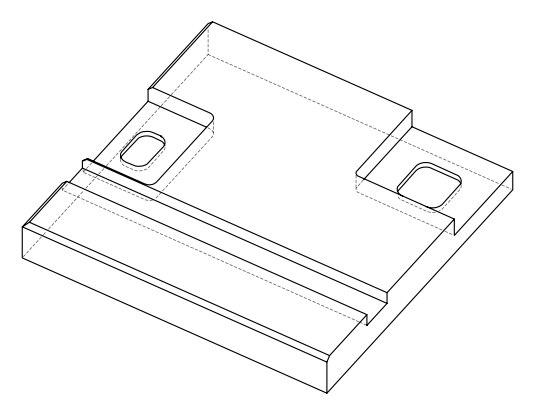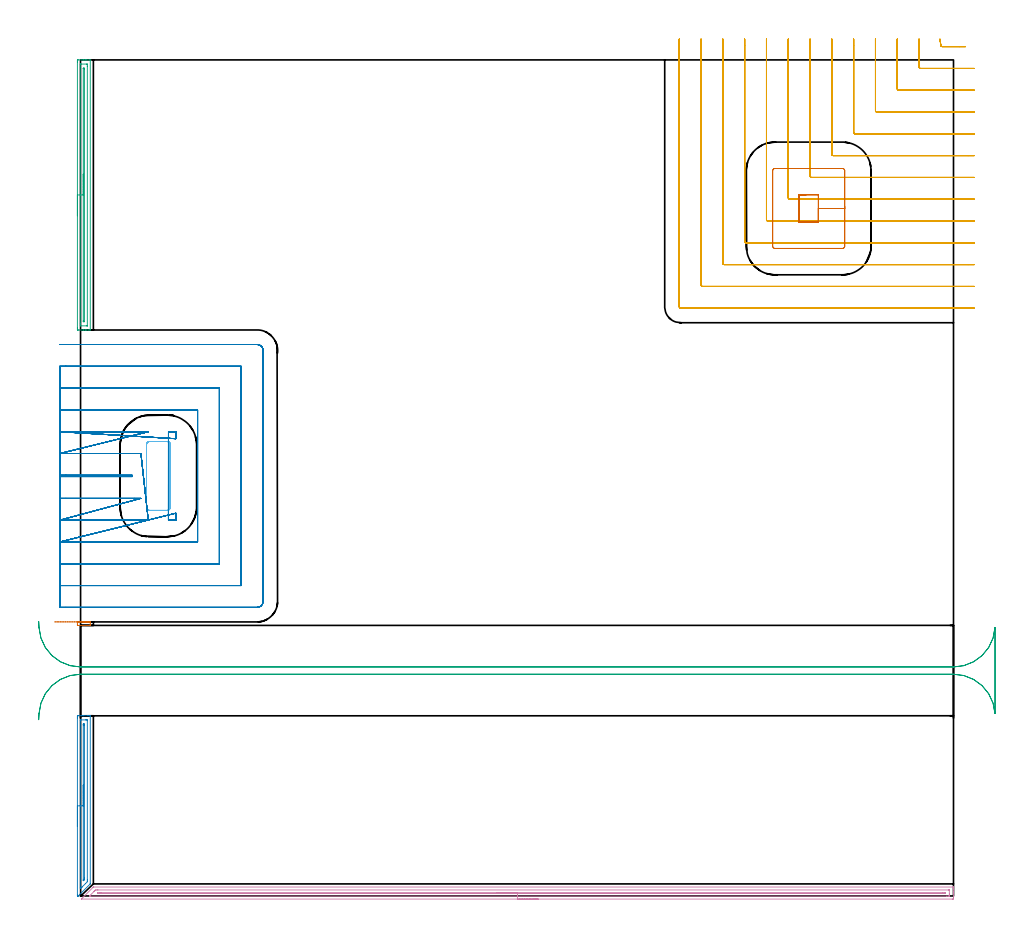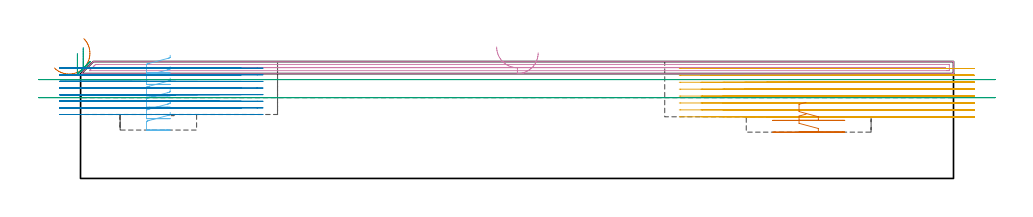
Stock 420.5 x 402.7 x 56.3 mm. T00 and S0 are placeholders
(PLAN: 9 operations, 4 tool changes, 91.4 min)
(1 AREA_MILL | FG_CHAMFER_SURFACE | UGT0205_001 | 0.21 min | 187 mm3)
(2 AREA_MILL_1 | FG_CHAMFER_SURFACE_1 | UGT0205_001 | 2.18 min | 1742 mm3)
(3 AREA_MILL_2 | FG_CHAMFER_SURFACE_2 | UGT0205_001 | 3.28 min | 2578 mm3)
(4 AREA_MILL_3 | FG_CHAMFER_SURFACE_3 | UGT0205_001 | 10.16 min | 7006 mm3)
(5 MILL_CORNER_NOTCH_RECTANGULAR | CORNER_NOTCH_RECTANGULAR | UGT0201_132 | Follow Part, ap 3.5, ae 75% | 33.04 min | 468115 mm3)
(6 MILL_RECTANGULAR_POCKET | POCKET_RECTANGULAR_STRAIGHT | UGT0201_109 | Follow Part, ap 6.35, ae 75% | 1.85 min | 65472 mm3)
(7 MILL_RECTANGULAR_POCKET_1 | POCKET_RECTANGULAR_STRAIGHT_1 | UGT0201_109 | Follow Part, ap 6.35, ae 75% | 1.09 min | 27211 mm3)
(8 MILL_SLOT | SLOT_PARTIAL_RECTANGULAR | UGT0201_132 | Follow Part, ap 3.5, ae 75% | 35.51 min | 288485 mm3)
(9 MILL_RECTANGULAR_SLOT | SLOT_RECTANGULAR | UGT0201_019 | Follow Part, ap 10, ae 75% | 4.07 min | 318172 mm3)
(TOOL UGT0205_001 | Chamfer Mill 20 x 3 x 45 deg. | D20 FL50 Z2)
(TOOL UGT0201_132 | Carbide End Mill 14.0 | D14 FL30 Z4)
(TOOL UGT0201_109 | End Mill 25.4 mm | D25.4 FL25 Z2)
(TOOL UGT0201_019 | End mill 40 mm | D40 FL63 Z6)
(OP 1 AREA_MILL)
G17 G21 G94 G90
T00 M6
G54
G17 G0 G90 X-12.542 Y132. S1061 M3
G43 Z66.3 H0
Z53.2
G94 G1 X-11.899 Z52.611 F250.
X-11.207 Z52.08
X-10.471 Z51.611
X-9.697 Z51.208
X-8.891 Z50.874
X-8.059 Z50.612
X-7.208 Z50.423
X-6.343 Z50.309
X-5.471 Z50.271
X-4.6 Z50.309
X-3.735 Z50.423
X-2.883 Z50.612
X-2.051 Z50.874
X-1.245 Z51.208
X-0.471 Z51.611
X0.265 Z52.079
X0.957 Z52.61
X1.6 Z53.2
X4.275 Z55.874
X4.693 Y131.99 Z56.293
X4.698 Y131.759 Z56.298
X4.7 Y131.589 Z56.3
Y130.711
X4.698 Y130.541 Z56.298
X4.693 Y130.31 Z56.293
X4.293 Y130.3 Z55.893
X-1.279 Y130.301 Z50.319
X-1.492 Y130.31 Z50.105
X-1.5 Y130.44 Z50.1
Y131.589
X-1.498 Y131.803 Z50.102
X-1.492 Y131.99 Z50.105
X-1.102 Y132. Z50.498
X1.6 Z53.2
X2.189 Z53.843
X2.72 Z54.535
X3.189 Z55.271
X3.592 Z56.045
X3.926 Z56.851
X4.188 Z57.683
X4.377 Z58.534
X4.491 Z59.399
X4.529 Z60.271
X4.491 Z61.142
X4.377 Z62.007
X4.188 Z62.859
X3.926 Z63.691
X3.592 Z64.497
X3.189 Z65.271
X2.721 Z66.007
X2.19 Z66.699
X1.6 Z67.342
M5
M2
(OP 2 AREA_MILL_1)
G17 G21 G94 G90
T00 M6
G54
G17 G0 G90 X-1.5 Y33.4 S1061 M3
G43 Z66.3 H0
Z60.1
G94 G1 Y33.438 Z59.228 F250.
Y33.552 Z58.364
Y33.741 Z57.512
Y34.003 Z56.68
Y34.337 Z55.874
Y34.74 Z55.1
Y35.209 Z54.364
Y35.74 Z53.672
Y36.329 Z53.029
Y36.972 Z52.44
Y37.664 Z51.908
Y38.4 Z51.44
Y39.174 Z51.037
Y39.98 Z50.703
Y40.812 Z50.441
Y41.664 Z50.252
Y42.528 Z50.138
Y43.4 Z50.1
Y85.773
X-1.499 Y86.204 Z50.101
X-1.495 Y86.659 Z50.103
X-1.491 Y86.791 Z50.105
X-1.045 Y86.8 Z50.551
X0.718 Z52.313
X1.304 Z52.901
X1.6 Z53.197
X3.363 Z54.958
X3.956 Z55.555
X4.245 Z55.844
X4.395 Y86.799 Z55.994
X4.694 Y86.79 Z56.293
X4.7 Y86.65 Z56.3
Y5.946
X4.693 Y5.804 Z56.291
X4.69 Y5.79 Z56.289
X-0.949 Y0.15 Z50.649
X-1.045 Y0.055 Z50.555
X-1.088 Y0.012 Z50.512
X-1.101 Y0.01 Z50.498
X-1.184 Y0. Z50.415
X-1.279 Z50.321
X-1.493 Y0.002 Z50.107
X-1.495 Y0.036 Z50.105
X-1.498 Y0.15 Z50.102
X-1.5 Y0.38 Z50.1
Y43.4
X-0.086 Z51.514
Y84.421
X-0.085 Y84.624 Z51.515
X-0.082 Y84.725 Z51.518
X-0.079 Y84.774 Z51.521
X-0.076 Y84.79 Z51.524
X-0.031 Y84.792 Z51.569
X0.345 Y84.799 Z51.945
X2.482 Z54.082
X2.991 Y84.797 Z54.591
X3.188 Y84.79 Z54.788
X3.279 Y84.783 Z54.879
X3.284 Y84.501 Z54.884
X3.285 Y84.421 Z54.885
Y7.73
X3.281 Y6.922 Z54.881
X3.279 Y6.838 Z54.879
X2.439 Y5.989 Z54.039
X0.718 Y4.268 Z52.318
X0.613 Y4.163 Z52.213
X0.553 Y4.105 Z52.153
X0.217 Y3.778 Z51.817
X-0.079 Y3.509 Z51.521
X-0.085 Y4.083 Z51.515
Y4.163
X-0.086 Y43.4 Z51.514
X1.328 Z52.928
X1.329 Y82.02 Z52.929
X1.331 Y82.637 Z52.931
X1.333 Y82.773 Z52.933
X1.335 Y82.785 Z52.935
X1.344 Y82.79 Z52.944
X1.386 Y82.796 Z52.986
X1.44 Y82.799 Z53.04
X1.6 Y82.798 Z53.2
X1.761 Y82.794 Z53.361
X1.862 Y82.79 Z53.462
X1.865 Y82.728 Z53.465
X1.868 Y82.637 Z53.468
X1.871 Y82.363 Z53.471
Y8.622
X1.87 Y8.348 Z53.47
X1.867 Y8.038 Z53.467
X1.865 Y7.889 Z53.465
X1.726 Y7.73 Z53.326
X1.664 Y7.665 Z53.264
X1.6 Y7.6 Z53.2
X1.535 Y7.536 Z53.135
X1.407 Y7.414 Z53.007
X1.335 Y7.347 Z52.935
X1.333 Y7.377 Z52.933
X1.331 Y7.455 Z52.931
X1.329 Y7.73 Z52.929
Y8.004
X1.328 Y43.4 Z52.928
Y44.272 Z52.966
Y45.137 Z53.08
Y45.988 Z53.269
Y46.82 Z53.532
Y47.626 Z53.865
Y48.4 Z54.268
Y49.136 Z54.737
Y49.828 Z55.268
Y50.471 Z55.857
Y51.06 Z56.501
Y51.592 Z57.193
Y52.06 Z57.928
Y52.463 Z58.702
Y52.797 Z59.508
Y53.059 Z60.34
Y53.248 Z61.192
Y53.362 Z62.057
Y53.4 Z62.928
G0 Z66.3
M5
M2
(OP 3 AREA_MILL_2)
G17 G21 G94 G90
T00 M6
G54
G17 G0 G90 X-1.5 Y327.65 S1061 M3
G43 Z66.3 H0
Z60.1
G94 G1 Y327.688 Z59.228 F250.
Y327.802 Z58.364
Y327.991 Z57.512
Y328.253 Z56.68
Y328.587 Z55.874
Y328.99 Z55.1
Y329.458 Z54.364
Y329.99 Z53.672
Y330.579 Z53.029
Y331.222 Z52.44
Y331.914 Z51.908
Y332.65 Z51.44
Y333.424 Z51.037
Y334.23 Z50.703
Y335.062 Z50.441
Y335.913 Z50.252
Y336.778 Z50.138
Y337.65 Z50.1
Y401.706
X-1.499 Y402.136 Z50.101
X-1.494 Y402.589 Z50.102
X-1.491 Y402.691 Z50.105
X-1.045 Y402.7 Z50.55
X0.718 Z52.312
X1.364 Z52.962
X1.6 Z53.197
X2.246 Z53.843
X2.482 Z54.078
X2.953 Z54.552
X4.458 Y402.699 Z56.057
X4.694 Y402.69 Z56.292
X4.7 Y402.581 Z56.3
Y272.719
X4.694 Y272.61 Z56.292
X4.457 Y272.6 Z56.055
X3.774 Z55.373
X2.953 Z54.552
X2.482 Z54.078
X2.246 Z53.843
X1.6 Z53.197
X1.364 Z52.962
X0.718 Z52.312
X-1.045 Y272.601 Z50.55
X-1.275 Y272.604 Z50.32
X-1.491 Y272.609 Z50.105
X-1.494 Y272.711 Z50.103
X-1.499 Y273.164 Z50.101
X-1.5 Y273.623 Z50.1
Y337.65
X-0.086 Z51.514
X-0.085 Y400.56 Z51.515
X-0.084 Y400.661 Z51.516
X-0.082 Y400.685 Z51.518
X-0.081 Y400.69 Z51.519
X-0.058 Y400.693 Z51.542
X0.039 Y400.697 Z51.639
X0.379 Y400.7 Z51.979
X3.025 Y400.698 Z54.625
X3.195 Y400.693 Z54.795
X3.266 Y400.69 Z54.866
X3.281 Y400.44 Z54.881
X3.283 Y400.357 Z54.883
X3.286 Y399.546 Z54.886
Y399.468
X3.285 Y274.74 Z54.885
X3.284 Y274.639 Z54.884
X3.282 Y274.615 Z54.882
X3.28 Y274.61 Z54.88
X3.257 Y274.607 Z54.857
X3.161 Y274.603 Z54.761
X2.821 Y274.6 Z54.421
X0.175 Y274.602 Z51.775
X0.005 Y274.607 Z51.605
X-0.066 Y274.61 Z51.534
X-0.081 Y274.86 Z51.519
X-0.083 Y274.943 Z51.517
X-0.086 Y275.754 Z51.514
Y275.832
Y337.65
X1.328 Z52.928
X1.329 Y398.578 Z52.929
X1.33 Y398.647 Z52.93
X1.332 Y398.68 Z52.932
X1.334 Y398.689 Z52.934
X1.36 Y398.692 Z52.96
X1.48 Y398.699 Z53.08
X1.6 Y398.7 Z53.2
X1.72 Y398.698 Z53.32
X1.801 Y398.695 Z53.401
X1.86 Y398.69 Z53.46
X1.865 Y398.668 Z53.465
X1.868 Y398.578 Z53.468
X1.871 Y398.305 Z53.471
Y276.722
X1.87 Y276.653 Z53.47
X1.868 Y276.62 Z53.468
X1.866 Y276.611 Z53.466
X1.84 Y276.608 Z53.44
X1.72 Y276.601 Z53.32
X1.6 Y276.6 Z53.2
X1.48 Y276.602 Z53.08
X1.399 Y276.605 Z52.999
X1.34 Y276.61 Z52.94
X1.335 Y276.632 Z52.935
X1.332 Y276.722 Z52.932
X1.329 Y276.995 Z52.929
X1.328 Y337.65 Z52.928
Y338.522 Z52.966
Y339.386 Z53.08
Y340.238 Z53.269
Y341.07 Z53.532
Y341.876 Z53.865
Y342.65 Z54.268
Y343.386 Z54.737
Y344.078 Z55.268
Y344.721 Z55.857
Y345.31 Z56.501
Y345.841 Z57.193
Y346.31 Z57.928
Y346.713 Z58.702
Y347.047 Z59.508
Y347.309 Z60.34
Y347.498 Z61.192
Y347.612 Z62.057
Y347.65 Z62.928
G0 Z66.3
M5
M2
(OP 4 AREA_MILL_3)
G17 G21 G94 G90
T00 M6
G54
G17 G0 G90 X220.45 Y-1.5 S1061 M3
G43 Z66.3 H0
Z60.5
G94 G1 X220.412 Z59.628 F250.
X220.298 Z58.764
X220.109 Z57.912
X219.847 Z57.08
X219.513 Z56.274
X219.11 Z55.5
X218.642 Z54.764
X218.11 Z54.072
X217.521 Z53.429
X216.878 Z52.84
X216.186 Z52.308
X215.45 Z51.84
X214.676 Z51.437
X213.87 Z51.103
X213.038 Z50.841
X212.187 Z50.652
X211.322 Z50.538
X210.45 Z50.5
X0.568 Y-1.499 Z50.499
X0.469
X0.422 Y-1.495 Z50.502
X0.417 Y-1.494 Z50.503
X0.441 Y-1.458 Z50.539
X5.927 Y4.027 Z56.026
X6.129 Y4.227 Z56.224
X6.205 Y4.297 Z56.289
X6.373 Y4.3 Z56.3
X420.332
X420.49 Y4.297 Z56.288
X420.496 Y4.241 Z56.232
X420.499 Y4.191 Z56.183
X420.5 Y4.082 Z56.081
Y3.795 Z55.794
Y3.14 Z55.134
Y1.942 Z53.939
Y1.4 Z53.394
Y-0.939 Z51.058
X420.496 Y-1.21 Z50.786
X420.49 Y-1.494 Z50.503
X420.181 Y-1.498 Z50.501
X419.885 Y-1.5 Z50.5
X210.45
Y-0.086 Z51.914
X4.935 Y-0.085 Z51.915
X4.587 Y-0.084 Z51.916
X4.322 Y-0.081 Z51.919
X4.29 Y-0.079 Z51.921
X4.301 Y-0.061 Z51.939
X4.343 Y-0.015 Z51.985
X4.587 Y0.237 Z52.237
X6.498 Y2.148 Z54.148
X6.622 Y2.27 Z54.27
X6.945 Y2.583 Z54.583
X7.267 Y2.879 Z54.879
X7.532 Y2.882 Z54.882
X8.16 Y2.885 Z54.885
X8.421 Y2.886 Z54.886
X418.099 Y2.885 Z54.885
X418.362 Y2.883 Z54.883
X418.453 Y2.88 Z54.88
X418.49 Y2.877 Z54.877
X418.492 Y2.857 Z54.857
X418.498 Y2.751 Z54.751
X418.5 Y1.01 Z53.01
X418.499 Y0.53 Z52.53
X418.498 Y0.142 Z52.142
X418.491 Y0.01 Z52.01
X418.485 Y-0.079 Z51.921
X418.415 Y-0.08 Z51.92
X418.099 Y-0.084 Z51.916
X417.838 Y-0.085 Z51.915
X417.206 Y-0.086 Z51.914
X210.45
Y1.328 Z53.328
X8.233 Y1.329 Z53.329
X8.178 Y1.33 Z53.33
X8.16 Y1.332 Z53.332
X8.152 Y1.334 Z53.334
X8.154 Y1.344 Z53.344
X8.16 Y1.358 Z53.358
X8.182 Y1.378 Z53.378
X8.211 Y1.4 Z53.4
X8.986 Y1.465 Z53.465
X9.053 Y1.468 Z53.468
X9.873 Y1.471 Z53.471
X9.946
X415.346
X416.24
X416.313 Y1.469 Z53.469
X416.385 Y1.464 Z53.464
X416.49 Y1.455 Z53.455
X416.493 Y1.4 Z53.4
Y1.355 Z53.355
X416.491 Y1.338 Z53.338
X416.459 Y1.335 Z53.335
X416.384 Y1.33 Z53.33
X416.313 Y1.329 Z53.329
X210.45 Y1.328 Z53.328
X209.578 Z53.366
X208.714 Z53.48
X207.862 Z53.669
X207.03 Z53.932
X206.224 Z54.265
X205.45 Z54.668
X204.714 Z55.137
X204.022 Z55.668
X203.379 Z56.257
X202.79 Z56.901
X202.259 Z57.593
X201.79 Z58.328
X201.387 Z59.102
X201.053 Z59.908
X200.791 Z60.74
X200.602 Z61.592
X200.488 Z62.457
X200.45 Z63.328
G0 Z66.3
M5
M2
(OP 5 MILL_CORNER_NOTCH_RECTANGULAR)
G17 G21 G94 G90
T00 M6
G54
G17 G0 G90 X413.979 Y412.669 S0 M3
G43 Z66.3 H0
Z52.975
G94 G1 X414.407 Y409.7 F250.
G3 X415.092 Y409.1 R0.7 F500.
G1 X423.336
X426.336 F250.
G0 Z66.3
X403.9 Y412.7
Z52.975
G1 Y409.7
Y399.292 F500.
G3 X404.592 Y398.6 R0.7
G1 X427.5
X430.5 F250.
G0 Z66.3
X393.4 Y412.7
Z52.975
G1 Y409.7
Y388.793 F500.
G3 X394.093 Y388.1 R0.7
G1 X427.5
X430.5 F250.
G0 Z66.3
X382.9 Y412.7
Z52.975
G1 Y409.7
Y378.293 F500.
G3 X383.593 Y377.6 R0.7
G1 X427.5
X430.5 F250.
G0 Z66.3
X372.4 Y412.7
Z52.975
G1 Y409.7
Y367.793 F500.
G3 X373.093 Y367.1 R0.7
G1 X427.5
X430.5 F250.
G0 Z66.3
X361.9 Y412.7
Z52.975
G1 Y409.7
Y357.294 F500.
G3 X362.594 Y356.6 R0.7
G1 X427.5
X430.5 F250.
G0 Z66.3
X351.4 Y412.7
Z52.975
G1 Y409.7
Y346.794 F500.
G3 X352.094 Y346.1 R0.7
G1 X427.5
X430.5 F250.
G0 Z66.3
X340.9 Y412.7
Z52.975
G1 Y409.7
Y336.295 F500.
G3 X341.595 Y335.6 R0.7
G1 X427.5
X430.5 F250.
G0 Z66.3
X330.4 Y412.7
Z52.975
G1 Y409.7
Y325.795 F500.
G3 X331.095 Y325.1 R0.7
G1 X427.5
X430.5 F250.
G0 Z66.3
X319.9 Y412.7
Z52.975
G1 Y409.7
Y315.295 F500.
G3 X320.595 Y314.6 R0.7
G1 X427.5
X430.5 F250.
G0 Z66.3
X309.4 Y412.7
Z52.975
G1 Y409.7
Y304.795 F500.
G3 X310.095 Y304.1 R0.7
G1 X427.5
X430.5 F250.
G0 Z66.3
X298.9 Y412.7
Z52.975
G1 Y409.7
Y294.296 F500.
G3 X299.596 Y293.6 R0.7
G1 X427.5
X430.5 F250.
G0 Z66.3
X288.4 Y412.7
Z52.975
G1 Y409.7
Y283.796 F500.
G3 X289.096 Y283.1 R0.7
G1 X427.5
X430.5 F250.
G0 Z66.3
X413.979 Y412.669
Z49.65
G1 X414.407 Y409.7
G3 X415.092 Y409.1 R0.7 F500.
G1 X423.336
X426.336 F250.
G0 Z66.3
X403.9 Y412.7
Z49.65
G1 Y409.7
Y399.292 F500.
G3 X404.592 Y398.6 R0.7
G1 X427.5
X430.5 F250.
G0 Z66.3
X393.4 Y412.7
Z49.65
G1 Y409.7
Y388.793 F500.
G3 X394.093 Y388.1 R0.7
G1 X427.5
X430.5 F250.
G0 Z66.3
X382.9 Y412.7
Z49.65
G1 Y409.7
Y378.293 F500.
G3 X383.593 Y377.6 R0.7
G1 X427.5
X430.5 F250.
G0 Z66.3
X372.4 Y412.7
Z49.65
G1 Y409.7
Y367.794 F500.
G3 X373.094 Y367.1 R0.7
G1 X427.5
X430.5 F250.
G0 Z66.3
X361.9 Y412.7
Z49.65
G1 Y409.7
Y357.294 F500.
G3 X362.594 Y356.6 R0.7
G1 X427.5
X430.5 F250.
G0 Z66.3
X351.4 Y412.7
Z49.65
G1 Y409.7
Y346.794 F500.
G3 X352.094 Y346.1 R0.7
G1 X427.5
X430.5 F250.
G0 Z66.3
X340.9 Y412.7
Z49.65
G1 Y409.7
Y336.295 F500.
G3 X341.595 Y335.6 R0.7
G1 X427.5
X430.5 F250.
G0 Z66.3
X330.4 Y412.7
Z49.65
G1 Y409.7
Y325.795 F500.
G3 X331.095 Y325.1 R0.7
G1 X427.5
X430.5 F250.
G0 Z66.3
X319.9 Y412.7
Z49.65
G1 Y409.7
Y315.295 F500.
G3 X320.595 Y314.6 R0.7
G1 X427.5
X430.5 F250.
G0 Z66.3
X309.4 Y412.7
Z49.65
G1 Y409.7
Y304.796 F500.
G3 X310.096 Y304.1 R0.7
G1 X427.5
X430.5 F250.
G0 Z66.3
X298.9 Y412.7
Z49.65
G1 Y409.7
Y294.296 F500.
G3 X299.596 Y293.6 R0.7
G1 X427.5
X430.5 F250.
G0 Z66.3
X288.4 Y412.7
Z49.65
G1 Y409.7
Y283.796 F500.
G3 X289.096 Y283.1 R0.7
G1 X427.5
X430.5 F250.
G0 Z66.3
X413.979 Y412.669
Z46.325
G1 X414.407 Y409.7
G3 X415.092 Y409.1 R0.7 F500.
G1 X423.336
X426.336 F250.
G0 Z66.3
X403.9 Y412.7
Z46.325
G1 Y409.7
Y399.292 F500.
G3 X404.592 Y398.6 R0.7
G1 X427.5
X430.5 F250.
G0 Z66.3
X393.4 Y412.7
Z46.325
G1 Y409.7
Y388.793 F500.
G3 X394.093 Y388.1 R0.7
G1 X427.5
X430.5 F250.
G0 Z66.3
X382.9 Y412.7
Z46.325
G1 Y409.7
Y378.293 F500.
G3 X383.593 Y377.6 R0.7
G1 X427.5
X430.5 F250.
G0 Z66.3
X372.4 Y412.7
Z46.325
G1 Y409.7
Y367.794 F500.
G3 X373.094 Y367.1 R0.7
G1 X427.5
X430.5 F250.
G0 Z66.3
X361.9 Y412.7
Z46.325
G1 Y409.7
Y357.294 F500.
G3 X362.594 Y356.6 R0.7
G1 X427.5
X430.5 F250.
G0 Z66.3
X351.4 Y412.7
Z46.325
G1 Y409.7
Y346.794 F500.
G3 X352.094 Y346.1 R0.7
G1 X427.5
X430.5 F250.
G0 Z66.3
X340.9 Y412.7
Z46.325
G1 Y409.7
Y336.295 F500.
G3 X341.595 Y335.6 R0.7
G1 X427.5
X430.5 F250.
G0 Z66.3
X330.4 Y412.7
Z46.325
G1 Y409.7
Y325.795 F500.
G3 X331.095 Y325.1 R0.7
G1 X427.5
X430.5 F250.
G0 Z66.3
X319.9 Y412.7
Z46.325
G1 Y409.7
Y315.295 F500.
G3 X320.595 Y314.6 R0.7
G1 X427.5
X430.5 F250.
G0 Z66.3
X309.4 Y412.7
Z46.325
G1 Y409.7
Y304.796 F500.
G3 X310.096 Y304.1 R0.7
G1 X427.5
X430.5 F250.
G0 Z66.3
X298.9 Y412.7
Z46.325
G1 Y409.7
Y294.296 F500.
G3 X299.596 Y293.6 R0.7
G1 X427.5
X430.5 F250.
G0 Z66.3
X288.4 Y412.7
Z46.325
G1 Y409.7
Y283.796 F500.
G3 X289.096 Y283.1 R0.7
G1 X427.5
X430.5 F250.
G0 Z66.3
X413.979 Y412.669
Z43.
G1 X414.407 Y409.7
G3 X415.092 Y409.1 R0.7 F500.
G1 X423.336
X426.336 F250.
G0 Z66.3
X403.9 Y412.7
Z43.
G1 Y409.7
Y399.292 F500.
G3 X404.592 Y398.6 R0.7
G1 X427.5
X430.5 F250.
G0 Z66.3
X393.4 Y412.7
Z43.
G1 Y409.7
Y388.793 F500.
G3 X394.093 Y388.1 R0.7
G1 X427.5
X430.5 F250.
G0 Z66.3
X382.9 Y412.7
Z43.
G1 Y409.7
Y378.293 F500.
G3 X383.593 Y377.6 R0.7
G1 X427.5
X430.5 F250.
G0 Z66.3
X372.4 Y412.7
Z43.
G1 Y409.7
Y367.794 F500.
G3 X373.094 Y367.1 R0.7
G1 X427.5
X430.5 F250.
G0 Z66.3
X361.9 Y412.7
Z43.
G1 Y409.7
Y357.294 F500.
G3 X362.594 Y356.6 R0.7
G1 X427.5
X430.5 F250.
G0 Z66.3
X351.4 Y412.7
Z43.
G1 Y409.7
Y346.794 F500.
G3 X352.094 Y346.1 R0.7
G1 X427.5
X430.5 F250.
G0 Z66.3
X340.9 Y412.7
Z43.
G1 Y409.7
Y336.295 F500.
G3 X341.595 Y335.6 R0.7
G1 X427.5
X430.5 F250.
G0 Z66.3
X330.4 Y412.7
Z43.
G1 Y409.7
Y325.795 F500.
G3 X331.095 Y325.1 R0.7
G1 X427.5
X430.5 F250.
G0 Z66.3
X319.9 Y412.7
Z43.
G1 Y409.7
Y315.295 F500.
G3 X320.595 Y314.6 R0.7
G1 X427.5
X430.5 F250.
G0 Z66.3
X309.4 Y412.7
Z43.
G1 Y409.7
Y304.796 F500.
G3 X310.096 Y304.1 R0.7
G1 X427.5
X430.5 F250.
G0 Z66.3
X298.9 Y412.7
Z43.
G1 Y409.7
Y294.296 F500.
G3 X299.596 Y293.6 R0.7
G1 X427.5
X430.5 F250.
G0 Z66.3
X288.4 Y412.7
Z43.
G1 Y409.7
Y283.796 F500.
G3 X289.096 Y283.1 R0.7
G1 X427.5
X430.5 F250.
G0 Z66.3
X413.979 Y412.669
Z39.675
G1 X414.407 Y409.7
G3 X415.092 Y409.1 R0.7 F500.
G1 X423.336
X426.336 F250.
G0 Z66.3
X403.9 Y412.7
Z39.675
G1 Y409.7
Y399.292 F500.
G3 X404.592 Y398.6 R0.7
G1 X427.5
X430.5 F250.
G0 Z66.3
X393.4 Y412.7
Z39.675
G1 Y409.7
Y388.793 F500.
G3 X394.093 Y388.1 R0.7
G1 X427.5
X430.5 F250.
G0 Z66.3
X382.9 Y412.7
Z39.675
G1 Y409.7
Y378.293 F500.
G3 X383.593 Y377.6 R0.7
G1 X427.5
X430.5 F250.
G0 Z66.3
X372.4 Y412.7
Z39.675
G1 Y409.7
Y367.794 F500.
G3 X373.094 Y367.1 R0.7
G1 X427.5
X430.5 F250.
G0 Z66.3
X361.9 Y412.7
Z39.675
G1 Y409.7
Y357.294 F500.
G3 X362.594 Y356.6 R0.7
G1 X427.5
X430.5 F250.
G0 Z66.3
X351.4 Y412.7
Z39.675
G1 Y409.7
Y346.794 F500.
G3 X352.094 Y346.1 R0.7
G1 X427.5
X430.5 F250.
G0 Z66.3
X340.9 Y412.7
Z39.675
G1 Y409.7
Y336.295 F500.
G3 X341.595 Y335.6 R0.7
G1 X427.5
X430.5 F250.
G0 Z66.3
X330.4 Y412.7
Z39.675
G1 Y409.7
Y325.795 F500.
G3 X331.095 Y325.1 R0.7
G1 X427.5
X430.5 F250.
G0 Z66.3
X319.9 Y412.7
Z39.675
G1 Y409.7
Y315.295 F500.
G3 X320.595 Y314.6 R0.7
G1 X427.5
X430.5 F250.
G0 Z66.3
X309.4 Y412.7
Z39.675
G1 Y409.7
Y304.796 F500.
G3 X310.096 Y304.1 R0.7
G1 X427.5
X430.5 F250.
G0 Z66.3
X298.9 Y412.7
Z39.675
G1 Y409.7
Y294.296 F500.
G3 X299.596 Y293.6 R0.7
G1 X427.5
X430.5 F250.
G0 Z66.3
X288.4 Y412.7
Z39.675
G1 Y409.7
Y283.796 F500.
G3 X289.096 Y283.1 R0.7
G1 X427.5
X430.5 F250.
G0 Z66.3
X413.979 Y412.669
Z36.35
G1 X414.407 Y409.7
G3 X415.092 Y409.1 R0.7 F500.
G1 X423.336
X426.336 F250.
G0 Z66.3
X403.9 Y412.7
Z36.35
G1 Y409.7
Y399.292 F500.
G3 X404.592 Y398.6 R0.7
G1 X427.5
X430.5 F250.
G0 Z66.3
X393.4 Y412.7
Z36.35
G1 Y409.7
Y388.793 F500.
G3 X394.093 Y388.1 R0.7
G1 X427.5
X430.5 F250.
G0 Z66.3
X382.9 Y412.7
Z36.35
G1 Y409.7
Y378.293 F500.
G3 X383.593 Y377.6 R0.7
G1 X427.5
X430.5 F250.
G0 Z66.3
X372.4 Y412.7
Z36.35
G1 Y409.7
Y367.794 F500.
G3 X373.094 Y367.1 R0.7
G1 X427.5
X430.5 F250.
G0 Z66.3
X361.9 Y412.7
Z36.35
G1 Y409.7
Y357.294 F500.
G3 X362.594 Y356.6 R0.7
G1 X427.5
X430.5 F250.
G0 Z66.3
X351.4 Y412.7
Z36.35
G1 Y409.7
Y346.794 F500.
G3 X352.094 Y346.1 R0.7
G1 X427.5
X430.5 F250.
G0 Z66.3
X340.9 Y412.7
Z36.35
G1 Y409.7
Y336.295 F500.
G3 X341.595 Y335.6 R0.7
G1 X427.5
X430.5 F250.
G0 Z66.3
X330.4 Y412.7
Z36.35
G1 Y409.7
Y325.795 F500.
G3 X331.095 Y325.1 R0.7
G1 X427.5
X430.5 F250.
G0 Z66.3
X319.9 Y412.7
Z36.35
G1 Y409.7
Y315.295 F500.
G3 X320.595 Y314.6 R0.7
G1 X427.5
X430.5 F250.
G0 Z66.3
X309.4 Y412.7
Z36.35
G1 Y409.7
Y304.796 F500.
G3 X310.096 Y304.1 R0.7
G1 X427.5
X430.5 F250.
G0 Z66.3
X298.9 Y412.7
Z36.35
G1 Y409.7
Y294.296 F500.
G3 X299.596 Y293.6 R0.7
G1 X427.5
X430.5 F250.
G0 Z66.3
X288.4 Y412.7
Z36.35
G1 Y409.7
Y283.796 F500.
G3 X289.096 Y283.1 R0.7
G1 X427.5
X430.5 F250.
G0 Z66.3
X413.979 Y412.669
Z33.025
G1 X414.407 Y409.7
G3 X415.092 Y409.1 R0.7 F500.
G1 X423.336
X426.336 F250.
G0 Z66.3
X403.9 Y412.7
Z33.025
G1 Y409.7
Y399.292 F500.
G3 X404.592 Y398.6 R0.7
G1 X427.5
X430.5 F250.
G0 Z66.3
X393.4 Y412.7
Z33.025
G1 Y409.7
Y388.793 F500.
G3 X394.093 Y388.1 R0.7
G1 X427.5
X430.5 F250.
G0 Z66.3
X382.9 Y412.7
Z33.025
G1 Y409.7
Y378.293 F500.
G3 X383.593 Y377.6 R0.7
G1 X427.5
X430.5 F250.
G0 Z66.3
X372.4 Y412.7
Z33.025
G1 Y409.7
Y367.794 F500.
G3 X373.094 Y367.1 R0.7
G1 X427.5
X430.5 F250.
G0 Z66.3
X361.9 Y412.7
Z33.025
G1 Y409.7
Y357.294 F500.
G3 X362.594 Y356.6 R0.7
G1 X427.5
X430.5 F250.
G0 Z66.3
X351.4 Y412.7
Z33.025
G1 Y409.7
Y346.794 F500.
G3 X352.094 Y346.1 R0.7
G1 X427.5
X430.5 F250.
G0 Z66.3
X340.9 Y412.7
Z33.025
G1 Y409.7
Y336.295 F500.
G3 X341.595 Y335.6 R0.7
G1 X427.5
X430.5 F250.
G0 Z66.3
X330.4 Y412.7
Z33.025
G1 Y409.7
Y325.795 F500.
G3 X331.095 Y325.1 R0.7
G1 X427.5
X430.5 F250.
G0 Z66.3
X319.9 Y412.7
Z33.025
G1 Y409.7
Y315.295 F500.
G3 X320.595 Y314.6 R0.7
G1 X427.5
X430.5 F250.
G0 Z66.3
X309.4 Y412.7
Z33.025
G1 Y409.7
Y304.796 F500.
G3 X310.096 Y304.1 R0.7
G1 X427.5
X430.5 F250.
G0 Z66.3
X298.9 Y412.7
Z33.025
G1 Y409.7
Y294.296 F500.
G3 X299.596 Y293.6 R0.7
G1 X427.5
X430.5 F250.
G0 Z66.3
X288.4 Y412.7
Z33.025
G1 Y409.7
Y283.796 F500.
G3 X289.096 Y283.1 R0.7
G1 X427.5
X430.5 F250.
G0 Z66.3
X413.979 Y412.669
Z29.7
G1 X414.407 Y409.7
G3 X415.092 Y409.1 R0.7 F500.
G1 X423.336
X426.336 F250.
G0 Z66.3
X403.9 Y412.7
Z29.7
G1 Y409.7
Y399.292 F500.
G3 X404.592 Y398.6 R0.7
G1 X427.5
X430.5 F250.
G0 Z66.3
X393.4 Y412.7
Z29.7
G1 Y409.7
Y388.793 F500.
G3 X394.093 Y388.1 R0.7
G1 X427.5
X430.5 F250.
G0 Z66.3
X382.9 Y412.7
Z29.7
G1 Y409.7
Y378.293 F500.
G3 X383.593 Y377.6 R0.7
G1 X427.5
X430.5 F250.
G0 Z66.3
X372.4 Y412.7
Z29.7
G1 Y409.7
Y367.794 F500.
G3 X373.094 Y367.1 R0.7
G1 X427.5
X430.5 F250.
G0 Z66.3
X361.9 Y412.7
Z29.7
G1 Y409.7
Y357.294 F500.
G3 X362.594 Y356.6 R0.7
G1 X427.5
X430.5 F250.
G0 Z66.3
X351.4 Y412.7
Z29.7
G1 Y409.7
Y346.794 F500.
G3 X352.094 Y346.1 R0.7
G1 X427.5
X430.5 F250.
G0 Z66.3
X340.9 Y412.7
Z29.7
G1 Y409.7
Y336.295 F500.
G3 X341.595 Y335.6 R0.7
G1 X427.5
X430.5 F250.
G0 Z66.3
X330.4 Y412.7
Z29.7
G1 Y409.7
Y325.795 F500.
G3 X331.095 Y325.1 R0.7
G1 X427.5
X430.5 F250.
G0 Z66.3
X319.9 Y412.7
Z29.7
G1 Y409.7
Y315.295 F500.
G3 X320.595 Y314.6 R0.7
G1 X427.5
X430.5 F250.
G0 Z66.3
X309.4 Y412.7
Z29.7
G1 Y409.7
Y304.796 F500.
G3 X310.096 Y304.1 R0.7
G1 X427.5
X430.5 F250.
G0 Z66.3
X298.9 Y412.7
Z29.7
G1 Y409.7
Y294.296 F500.
G3 X299.596 Y293.6 R0.7
G1 X427.5
X430.5 F250.
G0 Z66.3
X288.4 Y412.7
Z29.7
G1 Y409.7
Y283.796 F500.
G3 X289.096 Y283.1 R0.7
G1 X427.5
X430.5 F250.
G0 Z66.3
M5
M2
(OP 6 MILL_RECTANGULAR_POCKET)
G17 G21 G94 G90
T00 M6
G54
G17 G0 G90 X43.2 Y213.898 S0 M3
G43 Z66.3 H0
Z59.3
G94 G1 Y217.523 Z58.329 F250.
X43.145 Y217.82 Z58.248
X43.032 Y218.1 Z58.167
X42.866 Y218.352 Z58.086
X42.652 Y218.566 Z58.005
X42.4 Y218.732 Z57.924
X42.12 Y218.845 Z57.843
X41.823 Y218.9 Z57.762
X33.177 Z55.446
X32.88 Y218.845 Z55.365
X32.6 Y218.732 Z55.284
X32.348 Y218.566 Z55.203
X32.134 Y218.352 Z55.122
X31.968 Y218.1 Z55.041
X31.855 Y217.82 Z54.96
X31.8 Y217.523 Z54.879
Y217.4 Z54.846
Y202.3 Z50.8
Y187.2 F500.
G3 X33.3 Y185.7 R1.5
G1 X41.7
G3 X43.2 Y187.2 R1.5
G1 Y217.4
G3 X41.7 Y218.9 R1.5
G1 X33.3
G3 X31.8 Y217.4 R1.5
G1 Y202.3
Y201.3
G0 X43.2 Y213.898 Z53.8
G1 Y217.523 Z52.829 F250.
X43.145 Y217.82 Z52.748
X43.032 Y218.1 Z52.667
X42.866 Y218.352 Z52.586
X42.652 Y218.566 Z52.505
X42.4 Y218.732 Z52.424
X42.12 Y218.845 Z52.343
X41.823 Y218.9 Z52.262
X33.177 Z49.946
X32.88 Y218.845 Z49.865
X32.6 Y218.732 Z49.784
X32.348 Y218.566 Z49.703
X32.134 Y218.352 Z49.622
X31.968 Y218.1 Z49.541
X31.855 Y217.82 Z49.46
X31.8 Y217.523 Z49.379
Y217.4 Z49.346
Y202.3 Z45.3
Y187.2 F500.
G3 X33.3 Y185.7 R1.5
G1 X41.7
G3 X43.2 Y187.2 R1.5
G1 Y217.4
G3 X41.7 Y218.9 R1.5
G1 X33.3
G3 X31.8 Y217.4 R1.5
G1 Y202.3
Y201.3
G0 X43.2 Y213.898 Z48.3
G1 Y217.523 Z47.329 F250.
X43.145 Y217.82 Z47.248
X43.032 Y218.1 Z47.167
X42.866 Y218.352 Z47.086
X42.652 Y218.566 Z47.005
X42.4 Y218.732 Z46.924
X42.12 Y218.845 Z46.843
X41.823 Y218.9 Z46.762
X33.177 Z44.446
X32.88 Y218.845 Z44.365
X32.6 Y218.732 Z44.284
X32.348 Y218.566 Z44.203
X32.134 Y218.352 Z44.122
X31.968 Y218.1 Z44.041
X31.855 Y217.82 Z43.96
X31.8 Y217.523 Z43.879
Y217.4 Z43.846
Y202.3 Z39.8
Y187.2 F500.
G3 X33.3 Y185.7 R1.5
G1 X41.7
G3 X43.2 Y187.2 R1.5
G1 Y217.4
G3 X41.7 Y218.9 R1.5
G1 X33.3
G3 X31.8 Y217.4 R1.5
G1 Y202.3
Y201.3
G0 X43.2 Y213.898 Z42.8
G1 Y217.523 Z41.829 F250.
X43.145 Y217.82 Z41.748
X43.032 Y218.1 Z41.667
X42.866 Y218.352 Z41.586
X42.652 Y218.566 Z41.505
X42.4 Y218.732 Z41.424
X42.12 Y218.845 Z41.343
X41.823 Y218.9 Z41.262
X33.177 Z38.946
X32.88 Y218.845 Z38.865
X32.6 Y218.732 Z38.784
X32.348 Y218.566 Z38.703
X32.134 Y218.352 Z38.622
X31.968 Y218.1 Z38.541
X31.855 Y217.82 Z38.46
X31.8 Y217.523 Z38.379
Y217.4 Z38.346
Y202.3 Z34.3
Y187.2 F500.
G3 X33.3 Y185.7 R1.5
G1 X41.7
G3 X43.2 Y187.2 R1.5
G1 Y217.4
G3 X41.7 Y218.9 R1.5
G1 X33.3
G3 X31.8 Y217.4 R1.5
G1 Y202.3
Y201.3
G0 X43.2 Y213.898 Z37.3
G1 Y217.523 Z36.329 F250.
X43.145 Y217.82 Z36.248
X43.032 Y218.1 Z36.167
X42.866 Y218.352 Z36.086
X42.652 Y218.566 Z36.005
X42.4 Y218.732 Z35.924
X42.12 Y218.845 Z35.843
X41.823 Y218.9 Z35.762
X33.177 Z33.446
X32.88 Y218.845 Z33.365
X32.6 Y218.732 Z33.284
X32.348 Y218.566 Z33.203
X32.134 Y218.352 Z33.122
X31.968 Y218.1 Z33.041
X31.855 Y217.82 Z32.96
X31.8 Y217.523 Z32.879
Y217.4 Z32.846
Y202.3 Z28.8
Y187.2 F500.
G3 X33.3 Y185.7 R1.5
G1 X41.7
G3 X43.2 Y187.2 R1.5
G1 Y217.4
G3 X41.7 Y218.9 R1.5
G1 X33.3
G3 X31.8 Y217.4 R1.5
G1 Y202.3
Y201.3
G0 X43.2 Y213.898 Z31.8
G1 Y217.523 Z30.829 F250.
X43.145 Y217.82 Z30.748
X43.032 Y218.1 Z30.667
X42.866 Y218.352 Z30.586
X42.652 Y218.566 Z30.505
X42.4 Y218.732 Z30.424
X42.12 Y218.845 Z30.343
X41.823 Y218.9 Z30.262
X33.177 Z27.946
X32.88 Y218.845 Z27.865
X32.6 Y218.732 Z27.784
X32.348 Y218.566 Z27.703
X32.134 Y218.352 Z27.622
X31.968 Y218.1 Z27.541
X31.855 Y217.82 Z27.46
X31.8 Y217.523 Z27.379
Y217.4 Z27.346
Y202.3 Z23.3
Y187.2 F500.
G3 X33.3 Y185.7 R1.5
G1 X41.7
G3 X43.2 Y187.2 R1.5
G1 Y217.4
G3 X41.7 Y218.9 R1.5
G1 X33.3
G3 X31.8 Y217.4 R1.5
G1 Y202.3
Y201.3
G0 Z66.3
M5
M2
(OP 7 MILL_RECTANGULAR_POCKET_1)
G17 G21 G94 G90
T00 M6
G54
G17 G0 G90 X349.494 Y337.7 S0 M3
G43 Z66.3 H0
Z36.633
G94 G1 X346.1 Z35.724 F250.
Y324.6 Z32.214
X355.4 Z29.722
Y331.15 Z27.967
Y337.7 F500.
X346.1
Y324.6
X355.4
Y331.15
X368.1
Y349.3
G3 X367. Y350.4 R1.1
G1 X334.5
G3 X333.4 Y349.3 R1.1
G1 Y313.
G3 X334.5 Y311.9 R1.1
G1 X367.
G3 X368.1 Y313. R1.1
G1 Y331.15
Y332.15
G0 X349.494 Y337.7 Z30.967
G1 X346.1 Z30.057 F250.
Y324.6 Z26.547
X355.4 Z24.055
Y331.15 Z22.3
Y337.7 F500.
X346.1
Y324.6
X355.4
Y331.15
X368.1
Y349.3
G3 X367. Y350.4 R1.1
G1 X334.5
G3 X333.4 Y349.3 R1.1
G1 Y313.
G3 X334.5 Y311.9 R1.1
G1 X367.
G3 X368.1 Y313. R1.1
G1 Y331.15
Y332.15
G0 Z66.3
M5
M2
(OP 8 MILL_SLOT)
G17 G21 G94 G90
T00 M6
G54
G17 G0 G90 X-10. Y202. S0 M3
G43 Z66.3 H0
Z53.112
G94 G1 X-7. F250.
X24.9 F500.
Y202.6
X-7.
X-10. F250.
Y191.5
X-7.
X26.1 F500.
X29.1 F250.
X-10. Y181. F500.
X-7. F250.
X29.648 F500.
X32.648 F250.
X29.1 Y213.1 F500.
X26.1 F250.
X-7. F500.
X-10. F250.
X32.64 Y223.6 F500.
X29.64 F250.
X-7. F500.
X-10. F250.
X45.9 Y220.247 F500.
Y223.247 F250.
Y223.6
X45.363
X42.363
X42.353 Y181. F500.
X45.353 F250.
X45.9
Y181.363
Y184.363
X-10. Y170.5 F500.
X-7. F250.
X56.4 F500.
Y234.1
X-7.
X-10. F250.
Y160.
X-7.
X66.9 F500.
Y244.6
X-7.
X-10. F250.
Y149.5
X-7.
X77.4 F500.
Y255.1
X-7.
X-10. F250.
Y139.
X-7.
X85.1 F500.
G3 X87.9 Y141.8 R2.8
G1 Y262.8
G3 X85.1 Y265.6 R2.8
G1 X-7.
X-10. F250.
G0 Y202. Z49.925
G1 X-7.
X24.9 F500.
Y202.6
X-7.
X-10. F250.
Y191.5
X-7.
X26.1 F500.
X29.1 F250.
X-10. Y181. F500.
X-7. F250.
X29.648 F500.
X32.648 F250.
X29.1 Y213.1 F500.
X26.1 F250.
X-7. F500.
X-10. F250.
X32.64 Y223.6 F500.
X29.64 F250.
X-7. F500.
X-10. F250.
X45.9 Y220.247 F500.
Y223.247 F250.
Y223.6
X45.363
X42.363
X42.353 Y181. F500.
X45.353 F250.
X45.9
Y181.363
Y184.363
X-10. Y170.5 F500.
X-7. F250.
X56.4 F500.
Y234.1
X-7.
X-10. F250.
Y160.
X-7.
X66.9 F500.
Y244.6
X-7.
X-10. F250.
Y149.5
X-7.
X77.4 F500.
Y255.1
X-7.
X-10. F250.
Y139.
X-7.
X85.1 F500.
G3 X87.9 Y141.8 R2.8
G1 Y262.8
G3 X85.1 Y265.6 R2.8
G1 X-7.
X-10. F250.
G0 Y202. Z46.737
G1 X-7.
X24.9 F500.
Y202.6
X-7.
X-10. F250.
Y191.5
X-7.
X26.1 F500.
X29.1 F250.
X-10. Y181. F500.
X-7. F250.
X29.648 F500.
X32.648 F250.
X29.1 Y213.1 F500.
X26.1 F250.
X-7. F500.
X-10. F250.
X32.644 Y223.6 F500.
X29.644 F250.
X-7. F500.
X-10. F250.
X45.9 Y220.247 F500.
Y223.247 F250.
Y223.6
X45.363
X42.363
X42.354 Y181. F500.
X45.354 F250.
X45.9
Y181.36
Y184.36
X-10. Y170.5 F500.
X-7. F250.
X56.4 F500.
Y234.1
X-7.
X-10. F250.
Y160.
X-7.
X66.9 F500.
Y244.6
X-7.
X-10. F250.
Y149.5
X-7.
X77.4 F500.
Y255.1
X-7.
X-10. F250.
Y139.
X-7.
X85.1 F500.
G3 X87.9 Y141.8 R2.8
G1 Y262.8
G3 X85.1 Y265.6 R2.8
G1 X-7.
X-10. F250.
G0 Y202. Z43.55
G1 X-7.
X24.9 F500.
Y202.6
X-7.
X-10. F250.
Y191.5
X-7.
X26.1 F500.
X29.1 F250.
X-10. Y181. F500.
X-7. F250.
X29.648 F500.
X32.648 F250.
X29.1 Y213.1 F500.
X26.1 F250.
X-7. F500.
X-10. F250.
X32.644 Y223.6 F500.
X29.644 F250.
X-7. F500.
X-10. F250.
X45.9 Y220.247 F500.
Y223.247 F250.
Y223.6
X45.363
X42.363
X42.354 Y181. F500.
X45.354 F250.
X45.9
Y181.36
Y184.36
X-10. Y170.5 F500.
X-7. F250.
X56.4 F500.
Y234.1
X-7.
X-10. F250.
Y160.
X-7.
X66.9 F500.
Y244.6
X-7.
X-10. F250.
Y149.5
X-7.
X77.4 F500.
Y255.1
X-7.
X-10. F250.
Y139.
X-7.
X85.1 F500.
G3 X87.9 Y141.8 R2.8
G1 Y262.8
G3 X85.1 Y265.6 R2.8
G1 X-7.
X-10. F250.
G0 Y202. Z40.362
G1 X-7.
X24.9 F500.
Y202.6
X-7.
X-10. F250.
Y191.5
X-7.
X26.1 F500.
X29.1 F250.
X-10. Y181. F500.
X-7. F250.
X29.648 F500.
X32.648 F250.
X29.1 Y213.1 F500.
X26.1 F250.
X-7. F500.
X-10. F250.
X32.64 Y223.6 F500.
X29.64 F250.
X-7. F500.
X-10. F250.
X45.9 Y220.247 F500.
Y223.247 F250.
Y223.6
X45.363
X42.363
X42.354 Y181. F500.
X45.354 F250.
X45.9
Y181.36
Y184.36
X-10. Y170.5 F500.
X-7. F250.
X56.4 F500.
Y234.1
X-7.
X-10. F250.
Y160.
X-7.
X66.9 F500.
Y244.6
X-7.
X-10. F250.
Y149.5
X-7.
X77.4 F500.
Y255.1
X-7.
X-10. F250.
Y139.
X-7.
X85.1 F500.
G3 X87.9 Y141.8 R2.8
G1 Y262.8
G3 X85.1 Y265.6 R2.8
G1 X-7.
X-10. F250.
G0 Y202. Z37.175
G1 X-7.
X24.9 F500.
Y202.6
X-7.
X-10. F250.
Y191.5
X-7.
X26.1 F500.
X29.1 F250.
X-10. Y181. F500.
X-7. F250.
X29.648 F500.
X32.648 F250.
X29.1 Y213.1 F500.
X26.1 F250.
X-7. F500.
X-10. F250.
X32.644 Y223.6 F500.
X29.644 F250.
X-7. F500.
X-10. F250.
X45.9 Y220.236 F500.
Y223.236 F250.
Y223.6
X45.36
X42.36
X42.354 Y181. F500.
X45.354 F250.
X45.9
Y181.36
Y184.36
X-10. Y170.5 F500.
X-7. F250.
X56.4 F500.
Y234.1
X-7.
X-10. F250.
Y160.
X-7.
X66.9 F500.
Y244.6
X-7.
X-10. F250.
Y149.5
X-7.
X77.4 F500.
Y255.1
X-7.
X-10. F250.
Y139.
X-7.
X85.1 F500.
G3 X87.9 Y141.8 R2.8
G1 Y262.8
G3 X85.1 Y265.6 R2.8
G1 X-7.
X-10. F250.
G0 Y202. Z33.987
G1 X-7.
X24.9 F500.
Y202.6
X-7.
X-10. F250.
Y191.5
X-7.
X26.1 F500.
X29.1 F250.
X-10. Y181. F500.
X-7. F250.
X29.648 F500.
X32.648 F250.
X29.1 Y213.1 F500.
X26.1 F250.
X-7. F500.
X-10. F250.
X32.646 Y223.6 F500.
X29.646 F250.
X-7. F500.
X-10. F250.
X45.9 Y220.235 F500.
Y223.235 F250.
Y223.6
X45.353
X42.353
X42.354 Y181. F500.
X45.354 F250.
X45.9
Y181.36
Y184.36
X-10. Y170.5 F500.
X-7. F250.
X56.4 F500.
Y234.1
X-7.
X-10. F250.
Y160.
X-7.
X66.9 F500.
Y244.6
X-7.
X-10. F250.
Y149.5
X-7.
X77.4 F500.
Y255.1
X-7.
X-10. F250.
Y139.
X-7.
X85.1 F500.
G3 X87.9 Y141.8 R2.8
G1 Y262.8
G3 X85.1 Y265.6 R2.8
G1 X-7.
X-10. F250.
G0 Y202. Z30.8
G1 X-7.
X24.9 F500.
Y202.6
X-7.
X-10. F250.
Y191.5
X-7.
X26.1 F500.
X29.1 F250.
X-10. Y181. F500.
X-7. F250.
X29.648 F500.
X32.648 F250.
X29.1 Y213.1 F500.
X26.1 F250.
X-7. F500.
X-10. F250.
X32.651 Y223.6 F500.
X29.651 F250.
X-7. F500.
X-10. F250.
X45.9 Y220.235 F500.
Y223.235 F250.
Y223.6
X45.353
X42.353
X42.354 Y181. F500.
X45.354 F250.
X45.9
Y181.36
Y184.36
X-10. Y170.5 F500.
X-7. F250.
X56.4 F500.
Y234.1
X-7.
X-10. F250.
Y160.
X-7.
X66.9 F500.
Y244.6
X-7.
X-10. F250.
Y149.5
X-7.
X77.4 F500.
Y255.1
X-7.
X-10. F250.
Y139.
X-7.
X85.1 F500.
G3 X87.9 Y141.8 R2.8
G1 Y262.8
G3 X85.1 Y265.6 R2.8
G1 X-7.
X-10. F250.
G0 Z66.3
M5
M2
(OP 9 MILL_RECTANGULAR_SLOT)
G17 G21 G94 G90
T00 M6
G54
G17 G0 G90 X-20.134 Y84.9 S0 M3
G43 Z66.3 H0
Z47.6
G94 G1 X-19.97 Y87.895 F250.
G2 X0. Y106.8 R20. F500.
G1 X420.5
G2 X440.47 Y87.895 R20.
G1 X440.5
Y129.205
X440.47
G2 X420.5 Y110.3 R20.
G1 X0.
G2 X-19.97 Y129.205 R20.
G1 X-20.134 Y132.2 F250.
G0 Y84.9 Z38.9
G1 X-19.97 Y87.895
G2 X0. Y106.8 R20. F500.
G1 X420.5
G2 X440.47 Y87.895 R20.
G1 X440.5
Y129.205
X440.47
G2 X420.5 Y110.3 R20.
G1 X0.
G2 X-19.97 Y129.205 R20.
G1 X-20.134 Y132.2 F250.
G0 Z66.3
M5
M2
